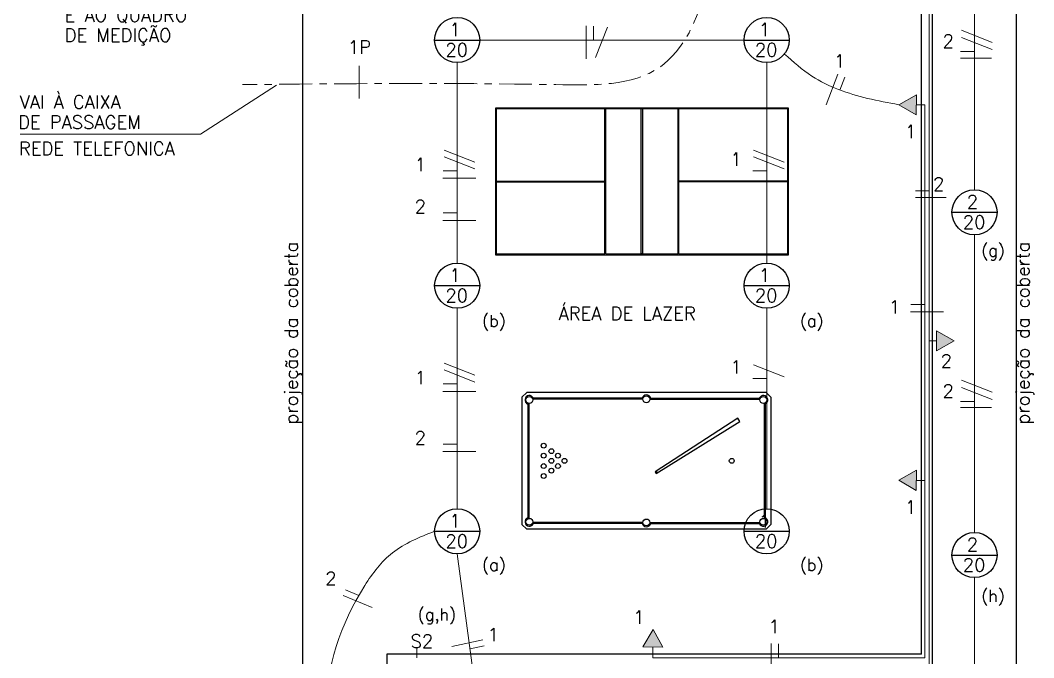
# Model space of a CAD drawing. Extents: x 1.6 to 100.8, y -3.3 to 55.9.
# Drawn here: x 68.93 to 82.76, y 30.76 to 39.45 of the extents above; entities that cross this region are included whole.
import ezdxf

# ---------------------------------------------------------------- set-up
doc = ezdxf.new("R2010")
doc.units = 0
doc.header["$MEASUREMENT"] = 0
doc.linetypes.add('CENTER2', pattern=[1.125, 0.75, -0.125, 0.125, -0.125])
doc.linetypes.add('HIDDEN', pattern=[0.375, 0.25, -0.125])
doc.layers.get('0').update_dxf_attribs({"linetype": 'CONTINUOUS'})
for name, color, linetype in [('2-MATERIAIS', 2, 'CONTINUOUS'), ('FIACAO', 6, 'CONTINUOUS'), ('Texto', 2, 'CONTINUOUS'), ('Tub_Eletr_parede', 3, 'CONTINUOUS'), ('Tub_Tel_piso', 230, 'HIDDEN')]:
    doc.layers.add(name, color=color, linetype=linetype)
doc.styles.add('ROMANS', font='romans.shx')
doc.styles.add('TXT_TEXTO', font='ROMANS.shx')

msp = doc.modelspace()

# ---------------------------------------------------------------- linework, layer by layer
at = {"color": 8, "linetype": 'Continuous', "ltscale": 0.5}
for p, q in [((82.531, 22.807), (82.531, 50.857)), ((72.781, 43.607), (72.781, 22.807)), ((81.231, 30.807), (81.231, 40.857)), ((81.381, 30.657), (81.381, 40.757))]:
    msp.add_line(p, q, dxfattribs=at)
at = {"color": 171, "lineweight": 15}
for p, q in [((71.39, 37.897), (72.428, 38.567)), ((68.929, 37.897), (71.39, 37.897))]:
    msp.add_line(p, q, dxfattribs=at)
at = {"color": 8, "linetype": 'Continuous'}
for p, q in [((79.416, 38.254), (75.416, 38.254)), ((75.416, 38.254), (75.416, 36.254)), ((76.911, 38.244), (75.426, 38.244)), ((75.426, 38.244), (75.426, 37.259)), ((76.911, 37.259), (76.911, 38.244)), ((76.921, 36.264), (76.921, 38.244)), ((77.911, 38.244), (76.921, 38.244)), ((77.406, 38.254), (77.426, 38.254)), ((77.406, 38.244), (77.406, 38.254)), ((77.406, 36.264), (77.406, 38.244)), ((77.426, 38.244), (77.406, 38.244)), ((77.426, 38.254), (77.426, 38.244)), ((77.426, 36.264), (77.426, 38.244)), ((77.911, 36.264), (77.911, 38.244)), ((77.921, 37.259), (77.921, 38.244)), ((79.406, 38.244), (77.921, 38.244)), ((79.406, 37.259), (79.406, 38.244)), ((79.416, 36.254), (79.416, 38.254)), ((75.426, 37.259), (76.911, 37.259)), ((75.426, 37.249), (76.911, 37.249)), ((75.426, 37.249), (75.426, 36.264)), ((76.911, 36.264), (76.911, 37.249)), ((79.406, 37.259), (77.921, 37.259)), ((79.406, 37.249), (77.921, 37.249)), ((77.921, 36.264), (77.921, 37.249)), ((79.406, 36.264), (79.406, 37.249)), ((75.416, 36.254), (79.416, 36.254)), ((75.426, 36.264), (76.911, 36.264)), ((76.921, 36.264), (77.911, 36.264)), ((77.426, 36.264), (77.406, 36.264)), ((77.406, 36.264), (77.406, 36.254)), ((77.406, 36.254), (77.426, 36.254)), ((77.426, 36.254), (77.426, 36.264)), ((77.921, 36.264), (79.406, 36.264)), ((75.777, 34.309), (75.843, 34.375)), ((79.11, 34.375), (75.843, 34.375)), ((79.11, 34.375), (79.177, 34.309)), ((75.777, 34.309), (75.777, 32.575)), ((75.857, 34.217), (75.857, 32.667)), ((75.87, 34.227), (75.87, 32.657)), ((77.43, 34.282), (75.925, 34.282)), ((77.418, 34.295), (75.935, 34.295)), ((77.523, 34.282), (79.028, 34.282)), ((77.535, 34.295), (79.018, 34.295)), ((79.083, 34.227), (79.083, 32.657)), ((79.097, 34.217), (79.097, 32.667)), ((79.177, 34.309), (79.177, 32.575)), ((78.725, 34.026), (77.597, 33.292)), ((77.612, 33.269), (78.753, 33.981)), ((78.753, 33.981), (78.725, 34.026)), ((77.597, 33.292), (77.612, 33.269)), ((77.609, 33.299), (77.623, 33.277)), ((75.843, 32.509), (75.777, 32.575)), ((77.43, 32.602), (75.925, 32.602)), ((77.418, 32.589), (75.935, 32.589)), ((77.523, 32.602), (79.028, 32.602)), ((77.535, 32.589), (79.018, 32.589)), ((79.177, 32.575), (79.11, 32.509)), ((79.11, 32.509), (75.843, 32.509)), ((81.231, 30.807), (73.931, 30.807)), ((73.931, 30.807), (73.931, 28.257))]:
    msp.add_line(p, q, dxfattribs=at)
for centre, radius in [((75.879, 34.273), 0.0467), ((77.477, 34.282), 0.0467), ((79.074, 34.273), 0.0467), ((76.075, 33.649), 0.0333), ((76.075, 33.513), 0.0333), ((76.18, 33.575), 0.0333), ((76.269, 33.513), 0.0333), ((76.075, 33.371), 0.0333), ((76.18, 33.442), 0.0333), ((76.269, 33.371), 0.0333), ((76.358, 33.442), 0.0333), ((78.642, 33.442), 0.0333), ((76.075, 33.235), 0.0333), ((76.18, 33.309), 0.0333), ((75.879, 32.611), 0.0467), ((79.074, 32.611), 0.0467), ((77.477, 32.602), 0.0467)]:
    msp.add_circle(centre, radius, dxfattribs=at)
for centre, start, end in [((75.879, 34.273), 22.2939, 247.7061), ((77.477, 34.282), 12.8396, 167.1604), ((79.074, 34.273), 292.2939, 157.7061), ((75.879, 32.611), 112.2939, 337.7061), ((79.074, 32.611), 202.2939, 67.7061), ((77.477, 32.602), 192.8396, 347.1604)]:
    msp.add_arc(centre, 0.06, start, end, dxfattribs=at)
at = {"layer": '2-MATERIAIS', "linetype": 'Continuous'}
for p, q in [((74.585, 39.182), (75.202, 39.182)), ((78.81, 39.182), (79.427, 39.182)), ((81.648, 36.832), (82.264, 36.832)), ((74.585, 35.832), (75.202, 35.832)), ((78.81, 35.832), (79.427, 35.832)), ((74.585, 32.482), (75.202, 32.482)), ((78.81, 32.482), (79.427, 32.482)), ((81.648, 32.157), (82.264, 32.157))]:
    msp.add_line(p, q, dxfattribs=at)
at = {"layer": '2-MATERIAIS', "color": 4, "lineweight": 15}
for p, q in [((81.161, 38.298), (81.261, 38.298)), ((81.438, 35.079), (81.338, 35.079)), ((81.161, 33.176), (81.261, 33.176)), ((77.565, 30.903), (77.565, 30.803))]:
    msp.add_line(p, q, dxfattribs=at)
for points in [[(81.162, 38.436), (81.16, 38.16), (80.922, 38.3)], [(81.437, 34.941), (81.439, 35.217), (81.677, 35.077)], [(81.162, 33.314), (81.16, 33.038), (80.922, 33.178)], [(77.703, 30.902), (77.427, 30.904), (77.567, 31.141)]]:
    msp.add_lwpolyline(points, close=True, dxfattribs=at)
at = {"layer": '2-MATERIAIS', "linetype": 'Continuous'}
for centre in [(74.894, 39.182), (79.119, 39.182), (81.956, 36.832), (74.894, 35.832), (79.119, 35.832), (74.894, 32.482), (79.119, 32.482), (81.956, 32.157)]:
    msp.add_circle(centre, 0.308, dxfattribs=at)
at = {"layer": '2-MATERIAIS', "color": 4, "lineweight": 15}
for points in [[(81.162, 38.436), (80.922, 38.3), (81.16, 38.16)], [(81.437, 34.941), (81.677, 35.077), (81.439, 35.217)], [(81.162, 33.314), (80.922, 33.178), (81.16, 33.038)], [(77.703, 30.902), (77.567, 31.141), (77.427, 30.904)]]:
    msp.add_solid(points, dxfattribs=at)
at = {"layer": 'FIACAO', "lineweight": 15}
for p, q in [((76.653, 39.375), (76.653, 38.927)), ((76.755, 39.371), (76.755, 39.182)), ((76.945, 39.359), (76.78, 38.942)), ((81.779, 39.316), (82.196, 39.15)), ((81.779, 39.217), (82.196, 39.051)), ((81.767, 39.026), (81.956, 39.026)), ((81.767, 38.933), (82.188, 38.933)), ((73.556, 38.832), (73.556, 38.383)), ((80.091, 38.717), (79.931, 38.298)), ((80.185, 38.677), (80.117, 38.5)), ((74.716, 37.681), (75.133, 37.516)), ((78.941, 37.681), (79.358, 37.516)), ((74.716, 37.59), (75.133, 37.424)), ((78.941, 37.59), (79.358, 37.424)), ((74.704, 37.399), (74.894, 37.399)), ((78.929, 37.399), (79.119, 37.399)), ((74.7, 37.297), (75.149, 37.297)), ((81.149, 37.123), (81.338, 37.123)), ((81.149, 37.033), (81.57, 37.033)), ((74.704, 36.824), (74.894, 36.824)), ((74.7, 36.722), (75.149, 36.722)), ((81.088, 35.575), (81.277, 35.575)), ((81.084, 35.473), (81.533, 35.473)), ((74.716, 34.774), (75.133, 34.609)), ((78.941, 34.754), (79.358, 34.589)), ((74.716, 34.683), (75.133, 34.517)), ((74.704, 34.492), (74.894, 34.492)), ((78.929, 34.564), (79.119, 34.564)), ((81.779, 34.542), (82.196, 34.377)), ((74.7, 34.39), (75.149, 34.39)), ((81.779, 34.443), (82.196, 34.278)), ((81.767, 34.253), (81.956, 34.253)), ((81.767, 34.172), (82.188, 34.172)), ((74.704, 33.67), (74.894, 33.67)), ((74.7, 33.568), (75.149, 33.568)), ((73.335, 31.605), (73.735, 31.44)), ((73.367, 31.683), (73.551, 31.607)), ((75.246, 31), (74.822, 30.912)), ((75.263, 30.917), (75.069, 30.877)), ((79.18, 30.95), (79.18, 30.502)), ((79.282, 30.947), (79.282, 30.757))]:
    msp.add_line(p, q, dxfattribs=at)
at = {"layer": 'Tub_Eletr_parede', "lineweight": 15}
for p, q in [((81.338, 28.09), (81.338, 45.189)), ((81.956, 41.199), (81.956, 37.14)), ((75.202, 39.182), (78.81, 39.182)), ((74.894, 38.874), (74.894, 36.14)), ((79.119, 36.14), (79.119, 38.874)), ((81.261, 38.298), (81.277, 38.298)), ((81.277, 30.757), (81.277, 38.298)), ((81.956, 36.524), (81.956, 32.465)), ((74.894, 35.524), (74.894, 32.79)), ((79.119, 32.79), (79.119, 35.524)), ((81.261, 33.176), (81.277, 33.176)), ((75.273, 29.365), (74.894, 32.174)), ((81.956, 31.849), (81.956, 27.79)), ((74.345, 30.893), (74.345, 30.757)), ((77.565, 30.803), (77.565, 30.757)), ((77.565, 30.757), (81.277, 30.757))]:
    msp.add_line(p, q, dxfattribs=at)
for points in [[(80.922, 38.3), (80.496, 38.386), (79.736, 38.69), (79.361, 38.991)], [(73.197, 29.358), (73.115, 30.022), (73.632, 31.742), (74.009, 32.188), (74.585, 32.482)]]:
    msp.add_spline(points, degree=3, dxfattribs=at)
at = {"layer": 'Tub_Tel_piso', "linetype": 'CENTER2', "lineweight": 15, "ltscale": 0.6}
msp.add_spline([(78.362, 40.574), (78.282, 39.896), (77.66, 38.812), (76.24, 38.573), (71.965, 38.573)], degree=3, dxfattribs=at)

# ---------------------------------------------------------------- texts
at = {"color": 8, "linetype": 'Continuous', "style": 'ROMANS'}
for p in [(72.718, 33.941), (82.705, 33.941)]:
    msp.add_text('projeção da coberta', height=0.18, rotation=90, dxfattribs=at).set_placement(p)
msp.add_text('ÁREA DE LAZER', height=0.18, dxfattribs=at).set_placement((76.278, 35.361))
at = {"layer": 'Texto', "lineweight": 15, "style": 'TXT_TEXTO'}
for s, p in [('E AO QUADRO', (69.535, 39.43)), ('DE MEDIÇÃO', (69.535, 39.157)), ('1P', (73.401, 38.994)), ('2', (81.52, 39.077)), ('1', (80.037, 38.805)), ('VAI À CAIXA', (68.921, 38.247)), ('DE PASSAGEM', (68.9, 37.971)), ('1', (81.008, 37.843)), ('REDE TELEFONICA', (68.91, 37.612)), ('1', (78.624, 37.467)), ('1', (74.314, 37.394)), ('2', (81.39, 37.127)), ('2', (74.314, 36.82)), ('1', (80.786, 35.45)), ('2', (81.494, 34.714)), ('1', (78.624, 34.632)), ('1', (74.314, 34.487)), ('2', (81.52, 34.304)), ('2', (74.314, 33.666)), ('1', (81.008, 32.721)), ('2', (73.093, 31.749)), ('1', (77.296, 31.221)), ('1', (79.144, 31.092)), ('1', (75.307, 30.981))]:
    msp.add_text(s, height=0.18, dxfattribs=at).set_placement(p)
at = {"layer": 'Texto', "style": 'TXT_TEXTO'}
for s, p in [('1', (74.788, 39.235)), ('1', (79.013, 39.235)), ('20', (74.733, 38.957)), ('20', (78.958, 38.957)), ('2', (81.851, 36.885)), ('20', (81.796, 36.607)), ('1', (74.788, 35.885)), ('1', (79.013, 35.885)), ('20', (74.733, 35.607)), ('20', (78.958, 35.607)), ('1', (74.788, 32.535)), ('1', (79.013, 32.535)), ('20', (74.733, 32.257)), ('20', (78.958, 32.257)), ('2', (81.851, 32.21)), ('20', (81.796, 31.932))]:
    msp.add_text(s, height=0.18, dxfattribs=at).set_placement(p)
at = {"layer": 'Texto', "color": 4, "lineweight": 15, "style": 'TXT_TEXTO'}
for s, p in [('(g)', (82.047, 36.23)), ('(b)', (75.234, 35.271)), ('(a)', (79.572, 35.271)), ('(a)', (75.234, 31.944)), ('(b)', (79.572, 31.944)), ('(h)', (82.047, 31.521))]:
    msp.add_text(s, height=0.16, dxfattribs=at).set_placement(p)
at = {"layer": 'Texto', "color": 4, "style": 'TXT_TEXTO'}
for s, height, p in [('(g,h)', 0.16, (74.356, 31.267)), ('S2', 0.18, (74.258, 30.892))]:
    msp.add_text(s, height=height, dxfattribs=at).set_placement(p)

doc.saveas('drawing.dxf')
